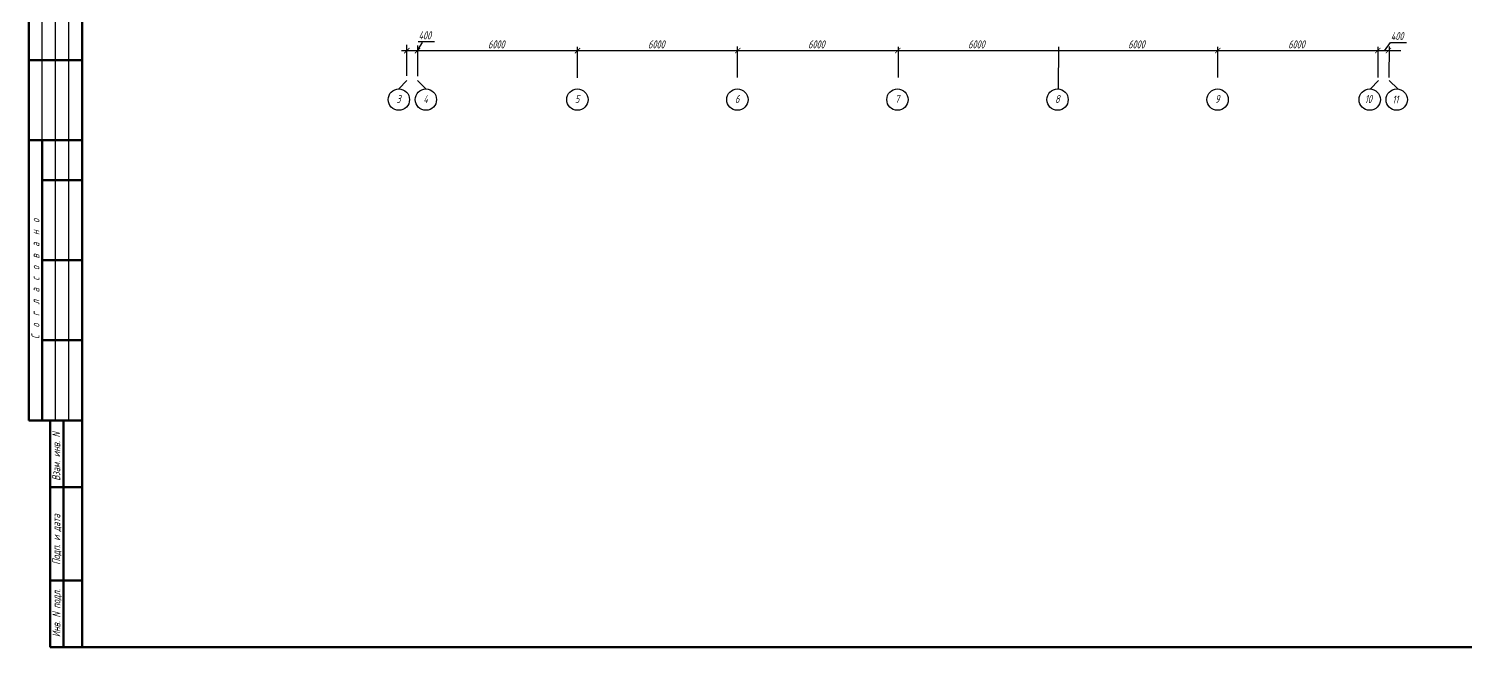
# Model space of a CAD drawing. Header units: inches. Extents: x -2146 to 222, y -883 to 3331.
# Drawn here: x -1548 to -1009, y 1096 to 1328 of the extents above; entities that cross this region are included whole.
import ezdxf
from ezdxf.enums import TextEntityAlignment as Align

# ---------------------------------------------------------------- set-up
doc = ezdxf.new("R2010")
doc.units = ezdxf.units.IN
doc.header["$MEASUREMENT"] = 0
doc.layers.add('osnovnoy shtamp', color=7, linetype='Continuous')
for name, color, linetype, lineweight in [('зд осн', 7, 'Continuous', 30), ('размеры', 82, 'Continuous', 25), ('стена', 7, 'Continuous', 18)]:
    doc.layers.add(name, color=color, linetype=linetype, lineweight=lineweight)
doc.styles.add('Simplex', font='simplex.shx', dxfattribs={"width": 0.7, "oblique": 15})

msp = doc.modelspace()

# ---------------------------------------------------------------- linework, layer by layer
at = {"color": 0, "lineweight": 60}
for p, q in [((-1528.01, 1096.49), (-1528.01, 1680.49)), ((-1528.01, 1096.49), (-1528.01, 1680.41)), ((-712.01, 1096.49), (-1528.01, 1096.49))]:
    msp.add_line(p, q, dxfattribs=at)
at = {"color": 0, "lineweight": 50}
msp.add_line((-1548.01, 1391.49), (-1548.01, 1181.49), dxfattribs=at)
at = {"color": 0, "lineweight": -3}
for p, q in [((-1543.01, 1286.49), (-1543.01, 1391.49)), ((-1528.01, 1181.49), (-1540.01, 1181.49)), ((-1528.01, 1181.49), (-1540.01, 1181.49)), ((-1528.01, 1181.49), (-1540.01, 1181.49))]:
    msp.add_line(p, q, dxfattribs=at)
at = {"layer": 'osnovnoy shtamp', "color": 0}
for p, q in [((-1409.25, 1305.68), (-1406.3, 1308.78)), ((-1399.07, 1305.68), (-1402.3, 1308.78)), ((-1044.9, 1305.74), (-1041.94, 1308.85)), ((-1034.72, 1305.74), (-1037.94, 1308.85))]:
    msp.add_line(p, q, dxfattribs=at)
for centre in [(-1409.25, 1301.68), (-1399.12, 1301.68), (-1342.3, 1301.68), (-1282.3, 1301.68), (-1222.3, 1301.68), (-1162.3, 1301.68), (-1102.3, 1301.68), (-1045.25, 1301.68), (-1035.12, 1301.68)]:
    msp.add_circle(centre, 4, dxfattribs=at)
at = {"layer": 'зд осн', "color": 0, "lineweight": -3, "ltscale": 0.02}
for p, q in [((-1538.01, 1181.49), (-1538.01, 1391.49)), ((-1533.01, 1181.49), (-1533.01, 1391.49))]:
    msp.add_line(p, q, dxfattribs=at)
at = {"layer": 'зд осн', "color": 0, "lineweight": 53, "ltscale": 0.02}
for p, q in [((-1528.01, 1316.49), (-1548.01, 1316.49)), ((-1528.01, 1286.49), (-1548.01, 1286.49)), ((-1543.01, 1181.49), (-1543.01, 1286.49)), ((-1528.01, 1271.49), (-1543.01, 1271.49)), ((-1528.01, 1241.49), (-1543.01, 1241.49)), ((-1528.01, 1211.49), (-1543.01, 1211.49)), ((-1528.01, 1181.49), (-1548.01, 1181.49))]:
    msp.add_line(p, q, dxfattribs=at)
at = {"layer": 'размеры', "color": 0}
for p, q in [((-1408.23, 1320.01), (-1400.23, 1320.01)), ((-1406.37, 1322.12), (-1406.4, 1310.58)), ((-1404.23, 1320.01), (-1340.23, 1320.01)), ((-1402.54, 1319.69), (-1400.32, 1323.09)), ((-1402.28, 1321.97), (-1402.3, 1310.43)), ((-1402.02, 1323.41), (-1395.93, 1323.41)), ((-1344.23, 1320.01), (-1280.23, 1320.01)), ((-1342.4, 1321.39), (-1342.42, 1309.85)), ((-1284.23, 1320.01), (-1220.23, 1320.01)), ((-1282.41, 1321.52), (-1282.43, 1309.98)), ((-1224.23, 1320.01), (-1160.23, 1320.01)), ((-1222.07, 1321.42), (-1222.09, 1309.88)), ((-1164.23, 1320.01), (-1100.23, 1320.01)), ((-1161.95, 1321.43), (-1162.03, 1305.86)), ((-1104.23, 1320.01), (-1040.23, 1320.01)), ((-1102.29, 1321.43), (-1102.32, 1309.89)), ((-1044.23, 1320.01), (-1036.23, 1320.01)), ((-1042.22, 1321.43), (-1042.25, 1309.89)), ((-1040.23, 1320.01), (-1033.59, 1320.01)), ((-1039.75, 1319.99), (-1037.5, 1323.09)), ((-1038.02, 1321.54), (-1038.05, 1310)), ((-1037.52, 1323.09), (-1031.43, 1323.09))]:
    msp.add_line(p, q, dxfattribs=at)
at = {"layer": 'размеры', "color": 0, "const_width": 0.3}
for points in [[(-1405.23, 1321.01), (-1407.23, 1319.01)], [(-1403.23, 1319.01), (-1401.23, 1321.01)], [(-1401.23, 1321.01), (-1403.23, 1319.01)], [(-1343.23, 1319.01), (-1341.23, 1321.01)], [(-1341.23, 1321.01), (-1343.23, 1319.01)], [(-1283.23, 1319.01), (-1281.23, 1321.01)], [(-1281.23, 1321.01), (-1283.23, 1319.01)], [(-1223.23, 1319.01), (-1221.23, 1321.01)], [(-1221.23, 1321.01), (-1223.23, 1319.01)], [(-1103.23, 1319.01), (-1101.23, 1321.01)], [(-1101.23, 1321.01), (-1103.23, 1319.01)], [(-1041.23, 1321.01), (-1043.23, 1319.01)], [(-1037.23, 1321.01), (-1039.23, 1319.01)]]:
    msp.add_lwpolyline(points, dxfattribs=at)
at = {"layer": 'стена', "color": 0, "lineweight": 53}
for p, q in [((-1540.01, 1096.49), (-1540.01, 1181.49)), ((-1535.01, 1096.49), (-1535.01, 1181.49)), ((-1528.01, 1156.49), (-1540.01, 1156.49)), ((-1528.01, 1121.49), (-1540.01, 1121.49)), ((-1528.01, 1096.5), (-1540.01, 1096.5))]:
    msp.add_line(p, q, dxfattribs=at)
at = {"layer": 'стена', "color": 0, "lineweight": -3}
msp.add_line((-1528.01, 1181.49), (-1540.01, 1181.49), dxfattribs=at)
msp.add_line((-1528.01, 1181.49), (-1540.01, 1181.49), dxfattribs=at)

# ---------------------------------------------------------------- texts
at = {"color": 0, "lineweight": 20, "style": 'Simplex', "oblique": 15, "width": 0.7}
for s, p in [('3', (-1410.18, 1300.4)), ('4', (-1400.06, 1300.4)), ('5', (-1343.23, 1300.4)), ('6', (-1283.23, 1300.4)), ('7', (-1223.23, 1300.4)), ('8', (-1163.23, 1300.4)), ('9', (-1103.23, 1300.4)), ('10', (-1047.11, 1300.4)), ('11', (-1036.78, 1300.2))]:
    msp.add_text(s, height=3, dxfattribs=at).set_placement(p)
at = {"color": 0, "lineweight": 20, "ltscale": 0.02, "style": 'Simplex', "oblique": 15, "width": 0.7}
msp.add_text('С  о  г  л  а  с  о  в  а  н  о', height=3, rotation=90, dxfattribs=at).set_placement((-1544, 1211.97))
for s, p in [('Взам. инв. N', (-1536.2, 1167.91)), ('Подп. и дата', (-1536.2, 1136.85)), ('Инв. N подл.', (-1536.15, 1109.25))]:
    msp.add_text(s, height=3, rotation=90, dxfattribs=at).set_placement(p, align=Align.CENTER)
at = {"layer": 'размеры', "color": 0, "lineweight": 20, "style": 'Simplex', "oblique": 15, "width": 0.7}
for s, p in [('400', (-1401.86, 1324.24)), ('400', (-1037.36, 1323.93)), ('6000', (-1375.82, 1320.84)), ('6000', (-1315.82, 1320.84)), ('6000', (-1255.82, 1320.84)), ('6000', (-1195.82, 1320.84)), ('6000', (-1135.82, 1320.84)), ('6000', (-1075.82, 1320.84))]:
    msp.add_text(s, height=3, dxfattribs=at).set_placement(p)

doc.saveas('drawing.dxf')
